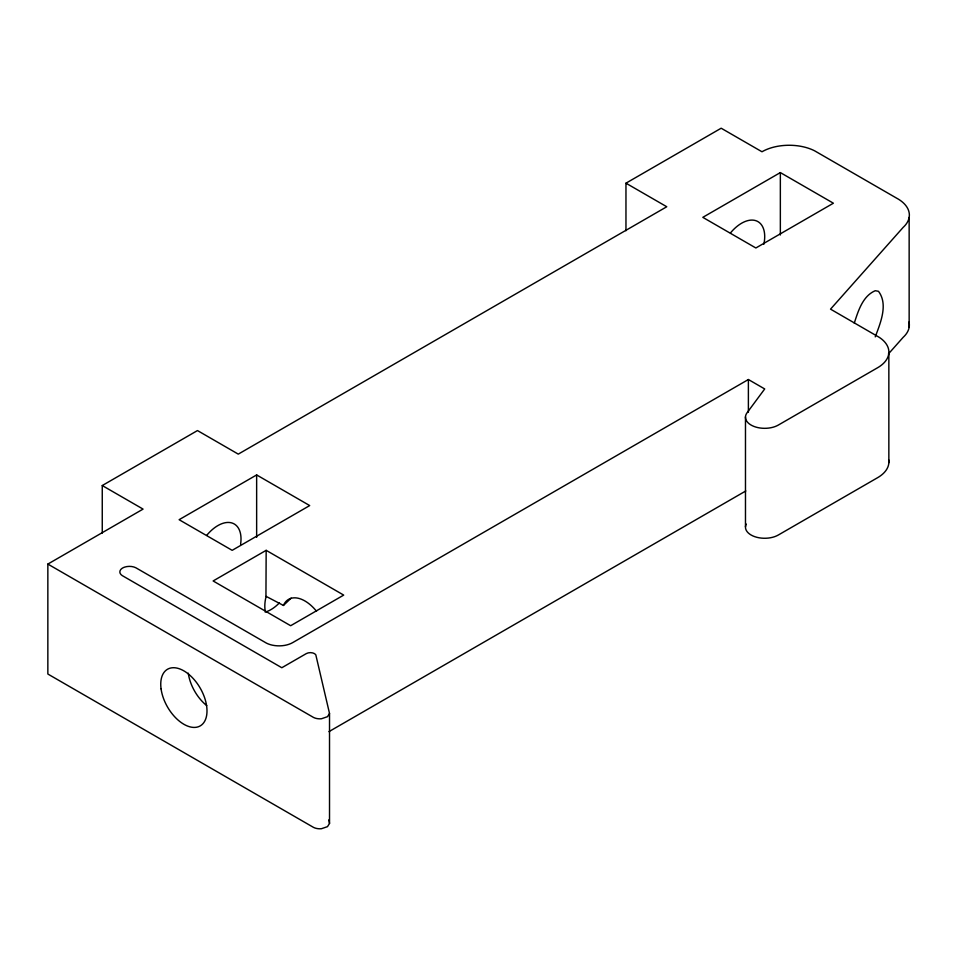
<?xml version="1.0" encoding="UTF-8"?>
<svg xmlns="http://www.w3.org/2000/svg" width="957" height="957" viewBox="0 0 957 957"><rect width="100%" height="100%" fill="white"/><g stroke="black" fill="none" stroke-linecap="round" stroke-linejoin="round"><path stroke-width="1.44" d="M329.519 713.467L327.497 716.685L321.408 718.767A9.618 5.551 0 0 1 313.537 717.451L47.85 564.08L47.85 674.027L313.537 827.398A9.618 5.551 0 0 0 321.408 828.726L327.497 826.645L329.519 823.415L329.519 713.467L315.81 654.827A5.778 3.338 0 0 0 306.3 653.607L281.813 667.735L122.245 575.6A9.618 5.551 0 0 1 120.63 569.726A9.63 5.563 0 0 1 124.566 567.142A9.618 5.551 0 0 1 135.834 567.764L266.369 643.08A19.176 11.065 0 0 0 272.578 645.209A19.248 11.113 0 0 0 292.698 642.614L748.386 379.522L764.703 388.949L747.046 412.802A19.236 11.101 0 0 0 753.889 426.403A19.236 11.101 0 0 0 778.304 425.075L877.605 367.739A38.471 22.214 0 0 0 879.256 337.343L830.532 309.147L903.181 227.359A39.967 23.076 0 0 0 896.589 198.135L814.634 150.823A38.471 22.214 0 0 0 761.987 151.768L721.171 128.214L625.962 183.182L625.962 230.733M266.166 550.335L343.707 595.098L290.653 625.722L213.124 580.959L266.166 550.335L265.938 597.18A32.694 18.877 -60 0 0 265.221 610.853M854.278 323.143C858.166 311.133 862.652 296.048 875.248 290.713L878.478 291.299C888.419 304.398 880.368 323.155 875.248 336.864M266.166 596.39L283.439 605.446L291.131 598.137M888.455 353.887L903.181 337.307A39.967 23.076 0 0 0 909.018 322.019M102.255 533.085L102.255 485.546L197.477 430.566L238.281 454.132L666.766 206.748L625.962 183.182M47.85 564.08L143.071 509.1L102.255 485.546M256.643 474.935L179.115 519.699L232.168 550.335L309.697 505.571L256.643 474.935L256.643 537.344M780.35 172.583L702.809 217.347L755.863 247.983L833.391 203.207L780.35 172.583L780.35 234.991M328.945 731.627L745.79 490.965M328.813 819.862L329.519 823.415M909.15 217.383L909.15 327.33M888.85 352.726L888.85 462.686M748.386 379.522L748.386 412.204M745.479 416.869L745.479 526.817M283.439 605.446A32.705 18.877 60 0 1 316.504 611.236M206.748 705.608A32.705 18.877 60 0 1 188.278 673.166M206.736 535.322A32.705 18.877 -60 0 1 231.474 522.845A32.705 18.877 -60 0 1 240.602 544.186M730.442 232.97A32.705 18.877 -60 0 1 755.946 220.72A32.705 18.877 -60 0 1 763.853 244.262M279.444 602.838A32.705 18.877 -60 0 1 265.185 612.109M746.233 524.065A19.236 11.101 0 0 0 754.906 536.721A19.236 11.101 0 0 0 778.304 535.023L877.605 477.687A38.471 22.214 0 0 0 888.706 459.886M161.075 688.873A32.705 18.877 60 0 0 198.613 726.662A32.705 18.877 60 0 0 191.938 677.209A32.705 18.877 60 0 0 161.075 688.873"/></g></svg>
